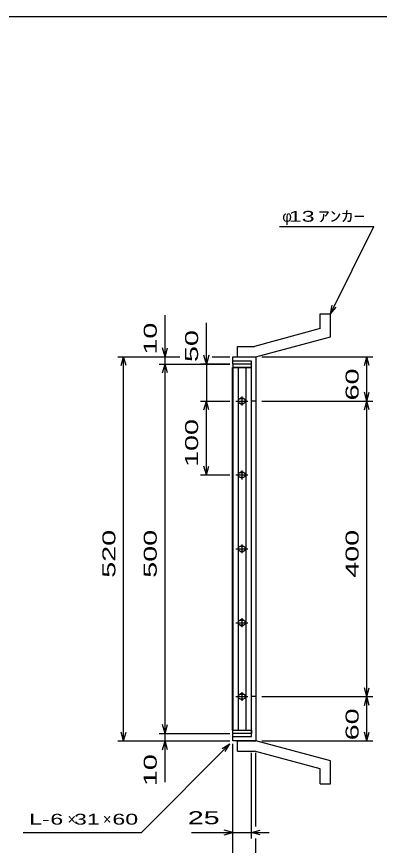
# Model space of a CAD drawing. Units: millimetres, scale not verified. Extents: x -1456 to 1385, y -1026 to 843.
# Drawn here: x -410 to 81, y -279 to 843 of the extents above; entities that cross this region are included whole.
import ezdxf
from ezdxf.enums import TextEntityAlignment as Align

# ---------------------------------------------------------------- set-up
doc = ezdxf.new("R2010")
doc.units = ezdxf.units.MM
doc.header["$LTSCALE"] = 8
for name, color, linetype, lineweight in [('0_2', 150, 'Continuous', 25), ('16', 3, 'Continuous', 25), ('19', 6, 'Continuous', 25), ('22', 4, 'Continuous', 25)]:
    doc.layers.add(name, color=color, linetype=linetype, lineweight=lineweight)
doc.styles.add('ベクトル', font='')
doc.styles.get('ベクトル').set_extended_font_data('ベクトル')

msp = doc.modelspace()

# ---------------------------------------------------------------- linework, layer by layer
at = {"layer": '0_2'}
msp.add_line((-1383.2, 842.8), (1384.8, 842.8), dxfattribs=at)
at = {"layer": '16'}
for p, q in [((-92, 372.5), (-117, 372.5)), ((-117, 372.5), (-117, 368)), ((-92, 368), (-92, 372.5)), ((-117.7, -123), (-117.7, 368)), ((-117.7, 368), (-117, 368)), ((-117, 368), (-92, 368)), ((-117, 368), (-117, -123)), ((-92, 368), (-117, 368)), ((-110, 368), (-110, -123)), ((-99, -123), (-99, 368)), ((-92, -123), (-92, 368)), ((-103, 325.5), (-107, 325.5)), ((-105, 328.5), (-105, 316.5)), ((-113, 322.5), (-97, 322.5)), ((-107, 319.5), (-103, 319.5)), ((-103, 225.5), (-107, 225.5)), ((-105, 228.5), (-105, 216.5)), ((-113, 222.5), (-97, 222.5)), ((-107, 219.5), (-103, 219.5)), ((-103, 125.5), (-107, 125.5)), ((-105, 128.5), (-105, 116.5)), ((-113, 122.5), (-97, 122.5)), ((-107, 119.5), (-103, 119.5)), ((-113, 22.5), (-97, 22.5)), ((-103, 25.5), (-107, 25.5)), ((-105, 28.5), (-105, 16.5)), ((-107, 19.5), (-103, 19.5)), ((-113, -77.5), (-97, -77.5)), ((-103, -74.5), (-107, -74.5)), ((-105, -71.5), (-105, -83.5)), ((-107, -80.5), (-103, -80.5)), ((-117, -123), (-117.7, -123)), ((-117, -123), (-92, -123)), ((-117, -127.5), (-117, -123)), ((-117, -123), (-92, -123)), ((-92, -123), (-92, -127.5)), ((-92, -127.5), (-117, -127.5))]:
    msp.add_line(p, q, dxfattribs=at)
for centre, radius, start, end in [((-107, 322.5), 3, 90, 270), ((-105, 322.5), 4, 46.6, 133.4), ((-103, 322.5), 3, 270, 90), ((-105, 322.5), 4, 226.6, 313.4), ((-107, 222.5), 3, 90, 270), ((-105, 222.5), 4, 46.6, 133.4), ((-103, 222.5), 3, 270, 90), ((-105, 222.5), 4, 226.6, 313.4), ((-107, 122.5), 3, 90, 270), ((-105, 122.5), 4, 46.6, 133.4), ((-103, 122.5), 3, 270, 90), ((-105, 122.5), 4, 226.6, 313.4), ((-107, 22.5), 3, 90, 270), ((-105, 22.5), 4, 46.6, 133.4), ((-103, 22.5), 3, 270, 90), ((-105, 22.5), 4, 226.6, 313.4), ((-107, -77.5), 3, 90, 270), ((-105, -77.5), 4, 46.6, 133.4), ((-103, -77.5), 3, 270, 90), ((-105, -77.5), 4, 226.6, 313.4)]:
    msp.add_arc(centre, radius, start, end, dxfattribs=at)
at = {"layer": '19'}
for p, q in [((1, 440.5), (15, 440.5)), ((1, 420.5), (1, 440.5)), ((15, 409.5), (15, 440.5)), ((1, 420.5), (-88, 396.5)), ((-86, 382.5), (15, 409.5)), ((-111, 396.5), (-88, 396.5)), ((-111, 382.5), (-111, 396.5)), ((-117, 372.5), (-117, 382.5)), ((-117, 382.5), (-87, 382.5)), ((-111, 382.5), (-86, 382.5)), ((-87, 382.5), (-86, 381.5)), ((-86, 381.5), (-86, -136.5)), ((-92, 376.5), (-117, 376.5)), ((-92, -131.5), (-92, 376.5)), ((-86, 322.5), (-92, 322.5)), ((-86, -77.5), (-92, -77.5)), ((-117, -137.5), (-117, -127.5)), ((-117, -131.5), (-92, -131.5)), ((-87, -137.5), (-117, -137.5)), ((-111, -137.5), (-86, -137.5)), ((-111, -151.5), (-111, -137.5)), ((-86, -136.5), (-87, -137.5)), ((15, -164.5), (-86, -137.5)), ((-111, -151.5), (-88, -151.5)), ((1, -175.5), (-88, -151.5)), ((15, -195.5), (15, -164.5)), ((1, -195.5), (1, -175.5)), ((1, -195.5), (15, -195.5))]:
    msp.add_line(p, q, dxfattribs=at)
at = {"layer": '22'}
for p, q in [((-54, 558.5), (74, 558.5)), ((15, 440.5), (74, 558.5)), ((15, 440.5), (17.4, 452.2)), ((15, 440.5), (23, 449.3)), ((-209, 382.5), (-209, 438.5)), ((-153, 372.5), (-153, 428.5)), ((-209, 382.5), (-212.2, 394.5)), ((-209, 382.5), (-205.8, 394.5)), ((-273, 382.5), (-189, 382.5)), ((-268.2, 370.5), (-265, 382.5)), ((-261.8, 370.5), (-265, 382.5)), ((-265, -137.5), (-265, 382.5)), ((-217, 382.5), (-189, 382.5)), ((-209, 372.5), (-209, 382.5)), ((-153, 372.5), (-156.2, 384.5)), ((-149.8, 384.5), (-153, 372.5)), ((-145, 382.5), (-121, 382.5)), ((-145, 382.5), (-121, 382.5)), ((-78, 382.5), (72.4, 382.5)), ((61.2, 370.5), (64.4, 382.5)), ((67.6, 370.5), (64.4, 382.5)), ((64.4, 322.5), (64.4, 382.5)), ((-217, 372.5), (-121, 372.5)), ((-212.2, 360.5), (-209, 372.5)), ((-205.8, 360.5), (-209, 372.5)), ((-209, -127.5), (-209, 372.5)), ((-121, 372.5), (-161, 372.5)), ((-153, 372.5), (-153, 322.5)), ((64.4, 322.5), (61.2, 334.5)), ((64.4, 322.5), (67.6, 334.5)), ((-161, 322.5), (-121, 322.5)), ((-156.2, 310.5), (-153, 322.5)), ((-149.8, 310.5), (-153, 322.5)), ((-153, 222.5), (-153, 322.5)), ((-78, 322.5), (72.4, 322.5)), ((61.2, 310.5), (64.4, 322.5)), ((67.6, 310.5), (64.4, 322.5)), ((64.4, -77.5), (64.4, 322.5)), ((-153, 222.5), (-156.2, 234.5)), ((-153, 222.5), (-149.8, 234.5)), ((-161, 222.5), (-121, 222.5)), ((64.4, -77.5), (61.2, -65.5)), ((64.4, -77.5), (67.6, -65.5)), ((-78, -77.5), (72.4, -77.5)), ((61.2, -89.5), (64.4, -77.5)), ((67.6, -89.5), (64.4, -77.5)), ((64.4, -137.5), (64.4, -77.5)), ((-209, -127.5), (-212.2, -115.5)), ((-209, -127.5), (-205.8, -115.5)), ((-265, -137.5), (-268.2, -125.5)), ((-265, -137.5), (-261.8, -125.5)), ((-217, -127.5), (-121, -127.5)), ((-209, -137.5), (-209, -127.5)), ((64.4, -137.5), (61.2, -125.5)), ((64.4, -137.5), (67.6, -125.5)), ((-273, -137.5), (-121, -137.5)), ((-241, -261.5), (-121, -141.5)), ((-217, -137.5), (-121, -137.5)), ((-212.2, -149.5), (-209, -137.5)), ((-205.8, -149.5), (-209, -137.5)), ((-209, -193.5), (-209, -137.5)), ((-131.4, -147.9), (-121, -141.5)), ((-127.4, -151.9), (-121, -141.5)), ((-117, -269.5), (-117, -141.5)), ((-117, -325.5), (-117, -141.5)), ((-78, -137.5), (72.4, -137.5)), ((-92, -269.5), (-92, -153.7)), ((-86, -253.5), (-86, -153.7)), ((-401, -261.5), (-241, -261.5)), ((-173, -261.5), (-117, -261.5)), ((-117, -261.5), (-129, -258.3)), ((-129, -264.7), (-117, -261.5)), ((-117, -261.5), (-92, -261.5)), ((-92, -261.5), (-80, -258.3)), ((-80, -264.7), (-92, -261.5)), ((-92, -261.5), (-68, -261.5)), ((-86, -325.5), (-86, -269.5))]:
    msp.add_line(p, q, dxfattribs=at)

# ---------------------------------------------------------------- texts
at = {"layer": '22', "color": 2, "style": 'ベクトル'}
for s, p in [('φ', (-50, 572.5)), ('×', (-341, -243.5)), ('×', (-293, -243.5))]:
    msp.add_text(s, height=14.7, dxfattribs=at).set_placement(p, align=Align.MIDDLE_LEFT)
for s, height, width, p in [(' 13 ', 14.66, 1.6, (-50, 572.5)), ('ｱﾝｶｰ', 14.66, 1.6, (-2, 572.5)), (' 25 ', 17.6, 1.65, (-189, -241.5)), ('L-', 14.66, 1.6, (-393, -243.5)), (' 6 ', 14.66, 1.6, (-373, -243.5)), (' 31 ', 14.66, 1.6, (-341, -243.5)), (' 60 ', 14.66, 1.6, (-289, -243.5))]:
    msp.add_text(s, height=height, dxfattribs=dict(at, width=width)).set_placement(p, align=Align.MIDDLE_LEFT)
at = {"layer": '22', "color": 2, "style": 'ベクトル', "width": 1.65}
for s, p in [(' 10 ', (-229, 374.5)), (' 50 ', (-173, 364.5)), (' 60 ', (44.4, 312.5)), (' 100 ', (-173, 222.5)), (' 520 ', (-285, 72.5)), (' 500 ', (-229, 72.5)), (' 400 ', (44.4, 72.5)), (' 60 ', (44.4, -147.5)), (' 10 ', (-229, -209.5))]:
    msp.add_text(s, height=17.6, rotation=90, dxfattribs=at).set_placement(p, align=Align.MIDDLE_LEFT)

doc.saveas('drawing.dxf')
